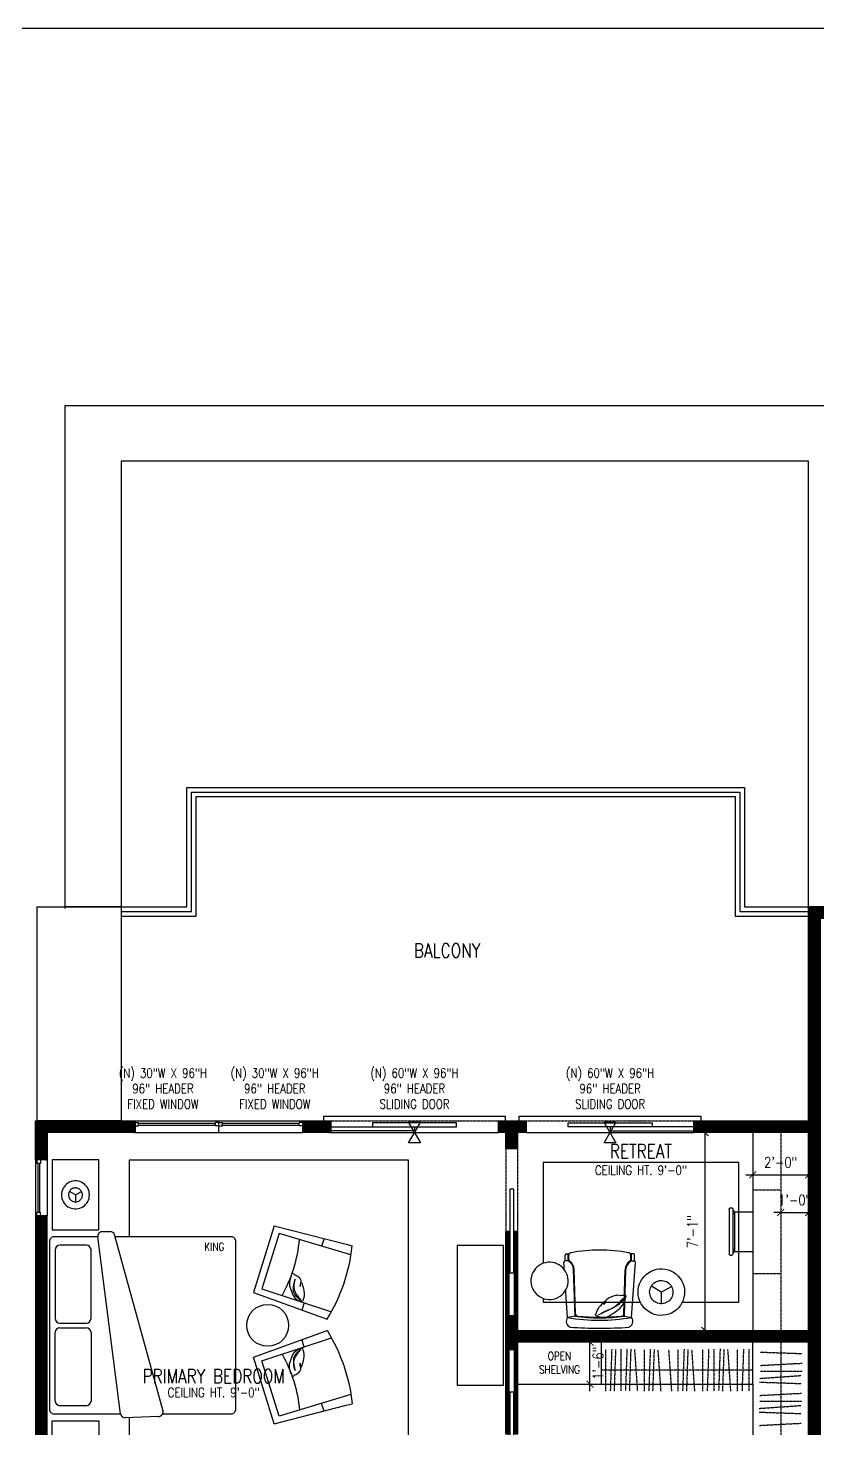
# Model space of a CAD drawing. Header units: inches. Extents: x -1 to 4116, y -71 to 1384.
# Drawn here: x 2742 to 3082, y 782 to 1384 of the extents above; entities that cross this region are included whole.
import ezdxf
from ezdxf.enums import TextEntityAlignment as Align

# ---------------------------------------------------------------- set-up
doc = ezdxf.new("R2010")
doc.units = ezdxf.units.IN
doc.header["$MEASUREMENT"] = 0
doc.linetypes.add('HIDDEN2', pattern=[0.1875, 0.125, -0.0625])
doc.layers.get('DEFPOINTS').update_dxf_attribs({"color": 92, "lineweight": 15})
for name, color, linetype in [('A-ANNO', 3, 'Continuous'), ('A-ANNO - NEW', 3, 'Continuous'), ('A-ANNO-CLNG-HT-NEW', 2, 'Continuous'), ('A-ANNO-ROOMTAG-NEW', 2, 'Continuous'), ('A-CASE-BLW', 1, 'HIDDEN2'), ('A-CASE-NEW', 2, 'Continuous'), ('A-CASE-OVER', 1, 'HIDDEN2'), ('A-CLNG-HEAD', 1, 'HIDDEN2'), ('A-DIM-CONS', 2, 'Continuous'), ('A-DOOR-NEW', 2, 'Continuous'), ('A-FLOR-HRAL', 3, 'Continuous'), ('A-FLOR-SILL', 8, 'Continuous'), ('A-FURN', 8, 'Continuous'), ('A-GLAZ', 1, 'Continuous'), ('A-WALL-HTCH-F', 252, 'Continuous'), ('A-WALL-NEW', 4, 'Continuous')]:
    doc.layers.add(name, color=color, linetype=linetype)
doc.layers.add('A-FLOR-LEVL', color=2, linetype='Continuous', plot=False)
doc.styles.add('ccTXT', font='ROMANS.shx', dxfattribs={"width": 0.8})
doc.dimstyles.new('DIM48$0', dxfattribs={"dimscale": 48, "dimtxt": 0.09375, "dimasz": 0.0625, "dimexe": 0.0625, "dimexo": 0.0625, "dimgap": 0.0625, "dimtad": 0, "dimdec": 8, "dimrnd": 0.125, "dimzin": 3, "dimdsep": 46, "dimlunit": 4, "dimtxsty": 'ccTXT', "dimblk": 'ARCHTICK', "dimblk1": 'ARCHTICK', "dimblk2": 'ARCHTICK', "dimsah": 1, "dimcen": 0.09375, "dimdle": 0.0625, "dimclrd": 2, "dimclre": 1, "dimclrt": 256, "dimadec": 0, "dimazin": 0, "dimtfac": 0.6, "dimtdec": 4, "dimtix": 1, "dimtmove": 2, "dimatfit": 3, "dimldrblk": 'ARCHTICK', "dimfxl": 1, "dimtvp": 1, "dimfrac": 2, "dimtolj": 1, "dimtzin": 0, "dimarcsym": 0})

# ---------------------------------------------------------------- blocks, each defined once
blk = doc.blocks.new('*U35')
at = {"linetype": 'ByBlock'}
blk.add_lwpolyline([(0, 0), (-36, 0), (-36, -1.75), (0, -1.75)], close=True, dxfattribs=at)
blk = doc.blocks.new('*U420')
for p, q in [((0, 5), (36, 5)), ((0, 5), (36, 5)), ((0, 2.875), (0, 4.375)), ((0, 4.375), (1.5, 4.375)), ((0, 2.875), (1.5, 2.875)), ((1.5, 2.875), (1.5, 4.375)), ((1.5, 4), (34.5, 4)), ((1.5, 3.25), (34.5, 3.25)), ((34.5, 2.875), (34.5, 4.375)), ((36, 4.375), (34.5, 4.375)), ((36, 2.875), (34.5, 2.875)), ((36, 2.875), (36, 4.375))]:
    blk.add_line(p, q)
at = {"flags": 128}
for points in [[(0, 0), (0, 5), (0, 5), (0, 5)], [(36, 0), (36, 5), (36, 5), (36, 5)]]:
    blk.add_lwpolyline(points, dxfattribs=at)
at = {"layer": 'A-FLOR-SILL'}
blk.add_line((0, 0), (36, 0), dxfattribs=at)
at = {"layer": 'A-GLAZ', "color": 8}
blk.add_line((0, 0), (36, 0), dxfattribs=at)
blk = doc.blocks.new('*U421')
for p, q in [((0, 5), (24, 5)), ((0, 5), (24, 5)), ((0, 2.875), (0, 4.375)), ((0, 4.375), (1.5, 4.375)), ((0, 2.875), (1.5, 2.875)), ((1.5, 2.875), (1.5, 4.375)), ((1.5, 4), (22.5, 4)), ((1.5, 3.25), (22.5, 3.25)), ((22.5, 2.875), (22.5, 4.375)), ((24, 4.375), (22.5, 4.375)), ((24, 2.875), (22.5, 2.875)), ((24, 2.875), (24, 4.375))]:
    blk.add_line(p, q)
at = {"flags": 128}
for points in [[(0, 0), (0, 5), (0, 5), (0, 5)], [(24, 0), (24, 5), (24, 5), (24, 5)]]:
    blk.add_lwpolyline(points, dxfattribs=at)
at = {"layer": 'A-FLOR-SILL'}
blk.add_line((0, 0), (24, 0), dxfattribs=at)
at = {"layer": 'A-GLAZ', "color": 8}
blk.add_line((0, 0), (24, 0), dxfattribs=at)
blk = doc.blocks.new('*U141')
at = {"color": 0, "linetype": 'ByBlock'}
for p, q in [((-10.16, 19.49), (-10.16, 18.83)), ((-9.66, 19.99), (9.66, 19.99)), ((-9.66, 18.33), (9.66, 18.33)), ((-8.5, 17.5), (-9.33, 18.33)), ((-7.33, 17.5), (-8.16, 18.33)), ((7.33, 17.5), (8.16, 18.33)), ((8.5, 17.5), (9.33, 18.33)), ((10.16, 19.49), (10.16, 18.83)), ((8.5, 17.5), (-8.5, 17.5)), ((-8.5, 17.5), (-8.5, 2.16)), ((8.5, 17.5), (8.5, 2.16)), ((6.84, 0.5), (-6.84, 0.5))]:
    blk.add_line(p, q, dxfattribs=at)
for centre, radius, start, end in [((-9.66, 19.49), 0.5, 90, 180), ((-9.66, 18.83), 0.5, 180, 270), ((9.66, 19.49), 0.5, 0, 90), ((9.66, 18.83), 0.5, 270, 0), ((-6.84, 2.16), 1.66, 180, 270), ((6.84, 2.16), 1.66, 270, 0)]:
    blk.add_arc(centre, radius, start, end, dxfattribs=at)
blk = doc.blocks.new('*U131')
for p, q in [((-34.49, -15.85), (-34.49, -4.49)), ((-32.49, -2.49), (-3.02, -2.49)), ((-1.02, -4.49), (-1.02, -15.85)), ((0.95, -4.49), (0.95, -15.85)), ((32.42, -2.49), (2.95, -2.49)), ((34.42, -15.85), (34.42, -4.49)), ((-3.02, -17.85), (-32.49, -17.85)), ((2.95, -17.85), (32.42, -17.85)), ((-38, -30.52), (38, -20.77)), ((40.26, -22.75), (40.26, -26.06)), ((38.77, -27.99), (-36.64, -48.72)), ((-39.16, -46.87), (-39.74, -32.58))]:
    blk.add_line(p, q)
for points in [[(38, -20.77), (38, -2, 0.414214), (36, 0), (-36, 0, 0.414214), (-38, -2), (-38, -30.52)], [(-38, -48.61), (-38, -78, 0.414214), (-36, -80), (36, -80, 0.414214), (38, -78), (38, -28.2)]]:
    blk.add_lwpolyline(points, format="xyb")
for centre, start, end in [((-32.49, -4.49), 90, 180), ((-3.02, -4.49), 0, 90), ((2.95, -4.49), 90, 180), ((32.42, -4.49), 0, 90), ((-32.49, -15.85), 180, 270), ((-3.02, -15.85), 270, 0), ((2.95, -15.85), 180, 270), ((32.42, -15.85), 270, 0), ((38.26, -22.75), 0, 97.36625), ((38.26, -26.06), 285, 0), ((-37.74, -32.5), 97.36625, 182.33524), ((-37.16, -46.79), 182.33524, 285)]:
    blk.add_arc(centre, 2, start, end)
blk = doc.blocks.new('*U138')
blk.add_wipeout([(6, 0), (5.95, 0.75), (5.81, 1.49), (5.58, 2.21), (5.26, 2.89), (4.85, 3.53), (4.37, 4.11), (3.82, 4.62), (3.21, 5.07), (2.55, 5.43), (1.85, 5.71), (1.12, 5.89), (0.38, 5.99), (-0.38, 5.99), (-1.12, 5.89), (-1.85, 5.71), (-2.55, 5.43), (-3.21, 5.07), (-3.82, 4.62), (-4.37, 4.11), (-4.85, 3.53), (-5.26, 2.89), (-5.58, 2.21), (-5.81, 1.49), (-5.95, 0.75), (-6, 0), (-5.95, -0.75), (-5.81, -1.49), (-5.58, -2.21), (-5.26, -2.89), (-4.85, -3.53), (-4.37, -4.11), (-3.82, -4.62), (-3.21, -5.07), (-2.55, -5.43), (-1.85, -5.71), (-1.12, -5.89), (-0.38, -5.99), (0.38, -5.99), (1.12, -5.89), (1.85, -5.71), (2.55, -5.43), (3.21, -5.07), (3.82, -4.62), (4.37, -4.11), (4.85, -3.53), (5.26, -2.89), (5.58, -2.21), (5.81, -1.49), (5.95, -0.75)])
at = {"color": 0}
for q in [(-2.6, 1.5), (2.6, 1.5), (0, -3)]:
    blk.add_line((0, 0), q, dxfattribs=at)
for points in [[(6, 0), (5.95, 0.75), (5.81, 1.49), (5.58, 2.21), (5.26, 2.89), (4.85, 3.53), (4.37, 4.11), (3.82, 4.62), (3.21, 5.07), (2.55, 5.43), (1.85, 5.71), (1.12, 5.89), (0.38, 5.99), (-0.38, 5.99), (-1.12, 5.89), (-1.85, 5.71), (-2.55, 5.43), (-3.21, 5.07), (-3.82, 4.62), (-4.37, 4.11), (-4.85, 3.53), (-5.26, 2.89), (-5.58, 2.21), (-5.81, 1.49), (-5.95, 0.75), (-6, 0), (-5.95, -0.75), (-5.81, -1.49), (-5.58, -2.21), (-5.26, -2.89), (-4.85, -3.53), (-4.37, -4.11), (-3.82, -4.62), (-3.21, -5.07), (-2.55, -5.43), (-1.85, -5.71), (-1.12, -5.89), (-0.38, -5.99), (0.38, -5.99), (1.12, -5.89), (1.85, -5.71), (2.55, -5.43), (3.21, -5.07), (3.82, -4.62), (4.37, -4.11), (4.85, -3.53), (5.26, -2.89), (5.58, -2.21), (5.81, -1.49), (5.95, -0.75)], [(2.6, 1.5), (2.39, 1.81), (2.14, 2.1), (1.86, 2.35), (1.55, 2.57), (1.22, 2.74), (0.87, 2.87), (0.5, 2.96), (0.13, 3), (-0.25, 2.99), (-0.62, 2.93), (-0.99, 2.83), (-1.33, 2.69), (-1.66, 2.5), (-1.96, 2.27), (-2.23, 2.01), (-2.46, 1.71), (-2.66, 1.39), (-2.81, 1.05), (-2.92, 0.69), (-2.98, 0.31), (-3, -0.06), (-2.97, -0.44), (-2.89, -0.81), (-2.77, -1.16), (-2.6, -1.5), (-2.39, -1.81), (-2.14, -2.1), (-1.86, -2.35), (-1.55, -2.57), (-1.22, -2.74), (-0.87, -2.87), (-0.5, -2.96), (-0.13, -3), (0.25, -2.99), (0.62, -2.93), (0.99, -2.83), (1.33, -2.69), (1.66, -2.5), (1.96, -2.27), (2.23, -2.01), (2.46, -1.71), (2.66, -1.39), (2.81, -1.05), (2.92, -0.69), (2.98, -0.31), (3, 0.06), (2.97, 0.44), (2.89, 0.81), (2.77, 1.16)]]:
    blk.add_lwpolyline(points, close=True)
blk = doc.blocks.new('Chair-Side-Wing modern')
at = {"color": 0, "linetype": 'ByBlock'}
for p, q in [((-15, 0.01), (-16.65, -33.63)), ((15, -0.01), (-15, 0.01)), ((-12.49, -2.99), (-12.98, -34.48)), ((12.49, -3.04), (-12.49, -3.03)), ((12.76, -35.28), (12.49, -3.01)), ((15, -0.01), (16.51, -31.91)), ((-12.79, -22.11), (-16.09, -22.11)), ((16.05, -22.13), (12.65, -22.13)), ((16.51, -31.91), (16.64, -34.63))]:
    blk.add_line(p, q, dxfattribs=at)
for centre, radius, start, end in [((0.08, 47.68), 61.18, 258.01332, 281.81517), ((2.19, 38.96), 74.99, 255.44408, 281.10683)]:
    blk.add_arc(centre, radius, start, end, dxfattribs=at)
for points in [[(-3.29, -13.35), (-3.9, -13.33), (-6.98, -13.69), (-9.69, -15.5), (-12.43, -18.83), (-12.67, -20.6), (-11.96, -19.59), (-7.83, -15.79), (-4.31, -15.4), (-6.58, -15.65), (-10.02, -17.53), (-11.08, -18.91), (-12.24, -20.49)], [(-2.49, -13.35), (-2.08, -13.62), (-2.27, -14.26), (-2.74, -16.19), (-4.54, -18.12), (-5.76, -18.15), (-6.6, -18.39), (-4.9, -18.34), (-5.4, -18.92), (-7.11, -20.09), (-10.73, -21.37), (-11.55, -21.33), (-12.44, -21.27), (-12.39, -20.61)]]:
    blk.add_spline(points, degree=3, dxfattribs=at)
blk = doc.blocks.new('*U451')
blk.add_lwpolyline([(-42, -30), (42, -30), (42, 30), (-42, 30)], close=True)
blk = doc.blocks.new('*U449')
at = {"color": 0, "linetype": 'ByBlock'}
for points in [[(5.3, 4.46), (3.26, 4.87), (-0.19, 3.61), (-3.83, 0.95), (-6.08, -2.43), (-6.45, -4.52), (-5.56, -3.36), (-0.45, 0.96), (5.09, 3.58), (2.79, 2.34), (-2.79, -0.67), (-3.78, -1.68), (-5.21, -3.25)], [(5.3, 4.46), (6.63, 3.52), (6.35, 3.11), (5.73, 1.6), (2.5, -1.9), (2.8, -1.43), (3.09, -0.86), (2.27, -1.62), (2.2, -2.11), (-1.21, -4.46), (-3.01, -4.82), (-4.3, -4.66), (-5.38, -4.71), (-6.12, -4.54)]]:
    blk.add_spline(points, degree=3, dxfattribs=at)
blk = doc.blocks.new('Chair-Side-Style2')
at = {"color": 0, "linetype": 'ByBlock'}
for p, q in [((-13.76, -4.64), (-15.39, -28.39)), ((-10.65, -5.12), (-13.76, -4.64)), ((-10.65, -5.12), (-11.28, -25.18)), ((10.51, -5.13), (13.76, -4.66)), ((10.51, -5.13), (11.13, -25.19)), ((13.76, -4.66), (15.36, -28.41)), ((-10.44, -6.19), (-11.03, -25.18)), ((10.31, -6.2), (10.88, -25.19)), ((-14.98, -28.91), (-14.98, -31.44)), ((-13.67, -28.9), (-14.88, -28.91)), ((-13.67, -28.9), (-13.67, -31.94)), ((-13.42, -29.6), (-13.42, -31.44)), ((13.26, -29.61), (13.26, -31.45)), ((13.51, -28.91), (13.51, -31.95)), ((13.52, -28.91), (14.73, -28.92)), ((14.83, -28.93), (14.82, -31.45)), ((-14.48, -31.94), (-13.29, -31.94)), ((14.32, -31.95), (13.13, -31.95))]:
    blk.add_line(p, q, dxfattribs=at)
for centre, radius, start, end in [((-0.09, -176.86), 176.86, 85.89939, 94.04502), ((-11.54, -3), 2.76, 111.69157, 216.458), ((0.1, -83.62), 80.18, 80.16997, 99.95382), ((-0.11, -89.6), 85.13, 82.8327, 97.11171), ((-9.44, -6.22), 1, 89.97221, 178.1823), ((-0.11, -95.87), 91.13, 84.06734, 95.87707), ((9.31, -6.23), 1, 1.76212, 89.97221), ((11.54, -3.01), 2.76, 323.48641, 68.25284), ((-14.89, -28.41), 0.5, 178.1823, 270.50761), ((-15.67, -24.99), 4.39, 297.11664, 357.53864), ((-12.42, -29.6), 1, 125.18932, 179.97221), ((-15.67, -24.99), 4.64, 305.18932, 357.53864), ((15.52, -25), 4.64, 182.40577, 234.75509), ((15.52, -25), 4.39, 182.40577, 242.82777), ((12.26, -29.61), 1, 359.97221, 54.75509), ((14.65, -28.22), 0.703, 276.32678, 2.03273), ((-14.48, -31.44), 0.5, 179.97221, 269.97221), ((-12.42, -31.44), 1, 179.97221, 269.97221), ((-0.05, 34.2), 67.78, 259.47952, 280.46489), ((12.26, -31.45), 1, 269.97221, 359.97221), ((14.32, -31.45), 0.5, 269.97221, 359.97221)]:
    blk.add_arc(centre, radius, start, end, dxfattribs=at)
blk.add_blockref('*U449', (-4.84, -9.47))
blk = doc.blocks.new('*U150')
blk.add_wipeout([(8, 0), (7.94, 1), (7.75, 1.99), (7.44, 2.94), (7.01, 3.85), (6.47, 4.7), (5.83, 5.48), (5.1, 6.16), (4.29, 6.75), (3.41, 7.24), (2.47, 7.61), (1.5, 7.86), (0.5, 7.98), (-0.5, 7.98), (-1.5, 7.86), (-2.47, 7.61), (-3.41, 7.24), (-4.29, 6.75), (-5.1, 6.16), (-5.83, 5.48), (-6.47, 4.7), (-7.01, 3.85), (-7.44, 2.94), (-7.75, 1.99), (-7.94, 1), (-8, 0), (-7.94, -1), (-7.75, -1.99), (-7.44, -2.94), (-7.01, -3.85), (-6.47, -4.7), (-5.83, -5.48), (-5.1, -6.16), (-4.29, -6.75), (-3.41, -7.24), (-2.47, -7.61), (-1.5, -7.86), (-0.5, -7.98), (0.5, -7.98), (1.5, -7.86), (2.47, -7.61), (3.41, -7.24), (4.29, -6.75), (5.1, -6.16), (5.83, -5.48), (6.47, -4.7), (7.01, -3.85), (7.44, -2.94), (7.75, -1.99), (7.94, -1)])
blk.add_lwpolyline([(8, 0), (7.94, 1), (7.75, 1.99), (7.44, 2.94), (7.01, 3.85), (6.47, 4.7), (5.83, 5.48), (5.1, 6.16), (4.29, 6.75), (3.41, 7.24), (2.47, 7.61), (1.5, 7.86), (0.5, 7.98), (-0.5, 7.98), (-1.5, 7.86), (-2.47, 7.61), (-3.41, 7.24), (-4.29, 6.75), (-5.1, 6.16), (-5.83, 5.48), (-6.47, 4.7), (-7.01, 3.85), (-7.44, 2.94), (-7.75, 1.99), (-7.94, 1), (-8, 0), (-7.94, -1), (-7.75, -1.99), (-7.44, -2.94), (-7.01, -3.85), (-6.47, -4.7), (-5.83, -5.48), (-5.1, -6.16), (-4.29, -6.75), (-3.41, -7.24), (-2.47, -7.61), (-1.5, -7.86), (-0.5, -7.98), (0.5, -7.98), (1.5, -7.86), (2.47, -7.61), (3.41, -7.24), (4.29, -6.75), (5.1, -6.16), (5.83, -5.48), (6.47, -4.7), (7.01, -3.85), (7.44, -2.94), (7.75, -1.99), (7.94, -1)], close=True)
blk = doc.blocks.new('*U139')
blk.add_wipeout([(10, 0), (9.92, 1.25), (9.69, 2.49), (9.3, 3.68), (8.76, 4.82), (8.09, 5.88), (7.29, 6.85), (6.37, 7.71), (5.36, 8.44), (4.26, 9.05), (3.09, 9.51), (1.87, 9.82), (0.63, 9.98), (-0.63, 9.98), (-1.87, 9.82), (-3.09, 9.51), (-4.26, 9.05), (-5.36, 8.44), (-6.37, 7.71), (-7.29, 6.85), (-8.09, 5.88), (-8.76, 4.82), (-9.3, 3.68), (-9.69, 2.49), (-9.92, 1.25), (-10, 0), (-9.92, -1.25), (-9.69, -2.49), (-9.3, -3.68), (-8.76, -4.82), (-8.09, -5.88), (-7.29, -6.85), (-6.37, -7.71), (-5.36, -8.44), (-4.26, -9.05), (-3.09, -9.51), (-1.87, -9.82), (-0.63, -9.98), (0.63, -9.98), (1.87, -9.82), (3.09, -9.51), (4.26, -9.05), (5.36, -8.44), (6.37, -7.71), (7.29, -6.85), (8.09, -5.88), (8.76, -4.82), (9.3, -3.68), (9.69, -2.49), (9.92, -1.25)])
at = {"color": 0}
for q in [(-4.33, 2.5), (4.33, 2.5), (0, -5)]:
    blk.add_line((0, 0), q, dxfattribs=at)
for points in [[(10, 0), (9.92, 1.25), (9.69, 2.49), (9.3, 3.68), (8.76, 4.82), (8.09, 5.88), (7.29, 6.85), (6.37, 7.71), (5.36, 8.44), (4.26, 9.05), (3.09, 9.51), (1.87, 9.82), (0.63, 9.98), (-0.63, 9.98), (-1.87, 9.82), (-3.09, 9.51), (-4.26, 9.05), (-5.36, 8.44), (-6.37, 7.71), (-7.29, 6.85), (-8.09, 5.88), (-8.76, 4.82), (-9.3, 3.68), (-9.69, 2.49), (-9.92, 1.25), (-10, 0), (-9.92, -1.25), (-9.69, -2.49), (-9.3, -3.68), (-8.76, -4.82), (-8.09, -5.88), (-7.29, -6.85), (-6.37, -7.71), (-5.36, -8.44), (-4.26, -9.05), (-3.09, -9.51), (-1.87, -9.82), (-0.63, -9.98), (0.63, -9.98), (1.87, -9.82), (3.09, -9.51), (4.26, -9.05), (5.36, -8.44), (6.37, -7.71), (7.29, -6.85), (8.09, -5.88), (8.76, -4.82), (9.3, -3.68), (9.69, -2.49), (9.92, -1.25)], [(4.33, 2.5), (3.98, 3.02), (3.57, 3.5), (3.11, 3.92), (2.59, 4.28), (2.03, 4.57), (1.45, 4.79), (0.83, 4.93), (0.21, 5), (-0.42, 4.98), (-1.04, 4.89), (-1.64, 4.72), (-2.22, 4.48), (-2.77, 4.16), (-3.27, 3.78), (-3.72, 3.35), (-4.11, 2.85), (-4.43, 2.32), (-4.69, 1.74), (-4.87, 1.14), (-4.97, 0.52), (-5, -0.1), (-4.95, -0.73), (-4.82, -1.34), (-4.61, -1.94), (-4.33, -2.5), (-3.98, -3.02), (-3.57, -3.5), (-3.11, -3.92), (-2.59, -4.28), (-2.03, -4.57), (-1.45, -4.79), (-0.83, -4.93), (-0.21, -5), (0.42, -4.98), (1.04, -4.89), (1.64, -4.72), (2.22, -4.48), (2.77, -4.16), (3.27, -3.78), (3.72, -3.35), (4.11, -2.85), (4.43, -2.32), (4.69, -1.74), (4.87, -1.14), (4.97, -0.52), (5, 0.1), (4.95, 0.73), (4.82, 1.34), (4.61, 1.94)]]:
    blk.add_lwpolyline(points, close=True)
blk = doc.blocks.new('_ArchTick')
at = {"color": 0, "linetype": 'ByBlock', "const_width": 0.15}
blk.add_lwpolyline([(-0.5, -0.5), (0.5, 0.5)], dxfattribs=at)
blk = doc.blocks.new('*D461')
at = {"layer": 'A-DIM-CONS', "color": 2, "lineweight": -2, "transparency": 16777216}
blk.add_line((3050.66, 891.51), (3080.66, 891.51), dxfattribs=at)
at = {"layer": 'DEFPOINTS', "color": 0, "transparency": 16777216}
for p in [(3053.66, 891.51), (3077.66, 891.51), (3077.66, 891.51)]:
    blk.add_point(p, dxfattribs=at)
at = {"layer": 'A-DIM-CONS', "color": 2, "lineweight": -2, "transparency": 16777216, "xscale": 3, "yscale": 3, "zscale": 3, "rotation": 180}
blk.add_blockref('_ArchTick', (3053.66, 891.51), dxfattribs=at)
at = {"layer": 'A-DIM-CONS', "color": 2, "lineweight": -2, "transparency": 16777216, "xscale": 3, "yscale": 3, "zscale": 3}
blk.add_blockref('_ArchTick', (3077.66, 891.51), dxfattribs=at)
at = {"layer": 'A-DIM-CONS', "transparency": 16777216, "insert": (3065.66, 896.87), "char_height": 4.5, "attachment_point": 5, "style": 'ccTXT'}
blk.add_mtext('\\A1;2\'-0"', dxfattribs=at)
blk = doc.blocks.new('*D462')
at = {"layer": 'A-DIM-CONS', "color": 2, "lineweight": -2, "transparency": 16777216}
for p, q in [((3065.66, 875.35), (3062.66, 875.35)), ((3065.66, 875.35), (3077.66, 875.35)), ((3077.66, 875.35), (3080.66, 875.35))]:
    blk.add_line(p, q, dxfattribs=at)
at = {"layer": 'DEFPOINTS', "color": 0, "transparency": 16777216}
for p in [(3065.66, 875.35), (3077.66, 875.35), (3077.66, 875.35)]:
    blk.add_point(p, dxfattribs=at)
at = {"layer": 'A-DIM-CONS', "color": 2, "lineweight": -2, "transparency": 16777216, "xscale": 3, "yscale": 3, "zscale": 3}
blk.add_blockref('_ArchTick', (3065.66, 875.35), dxfattribs=at)
at = {"layer": 'A-DIM-CONS', "color": 2, "lineweight": -2, "transparency": 16777216, "xscale": 3, "yscale": 3, "zscale": 3, "rotation": 180}
blk.add_blockref('_ArchTick', (3077.66, 875.35), dxfattribs=at)
at = {"layer": 'A-DIM-CONS', "transparency": 16777216, "insert": (3071.66, 880.71), "char_height": 4.5, "attachment_point": 5, "style": 'ccTXT'}
blk.add_mtext('\\A1;1\'-0"', dxfattribs=at)
blk = doc.blocks.new('*D463')
at = {"layer": 'A-DIM-CONS', "color": 2, "lineweight": -2, "transparency": 16777216}
blk.add_line((3033.11, 912.62), (3033.11, 821.62), dxfattribs=at)
at = {"layer": 'DEFPOINTS', "color": 0, "transparency": 16777216}
for p in [(3033.11, 909.62), (3033.11, 824.62), (3033.11, 824.62)]:
    blk.add_point(p, dxfattribs=at)
at = {"layer": 'A-DIM-CONS', "color": 2, "lineweight": -2, "transparency": 16777216, "xscale": 3, "yscale": 3, "zscale": 3}
for p, rotation in [((3033.11, 909.62), 90), ((3033.11, 824.62), 270)]:
    blk.add_blockref('_ArchTick', p, dxfattribs=dict(at, rotation=rotation))
at = {"layer": 'A-DIM-CONS', "transparency": 16777216, "insert": (3027.75, 867.12), "char_height": 4.5, "attachment_point": 5, "rotation": 90, "style": 'ccTXT'}
blk.add_mtext('\\A1;7\'-1"', dxfattribs=at)
blk = doc.blocks.new('*U447')
at = {"linetype": 'ByBlock'}
blk.add_lwpolyline([(0, 0), (36, 0), (36, 1.75), (0, 1.75)], close=True, dxfattribs=at)
blk = doc.blocks.new('*D466')
at = {"layer": 'A-DIM-CONS', "color": 2, "lineweight": -2, "transparency": 16777216}
blk.add_line((2983.75, 798.62), (2983.75, 822.62), dxfattribs=at)
at = {"layer": 'DEFPOINTS', "color": 0, "transparency": 16777216}
for p in [(2983.75, 819.62), (2983.75, 819.62), (2983.75, 801.62)]:
    blk.add_point(p, dxfattribs=at)
at = {"layer": 'A-DIM-CONS', "color": 2, "lineweight": -2, "transparency": 16777216, "xscale": 3, "yscale": 3, "zscale": 3}
for p, rotation in [((2983.75, 819.62), 90), ((2983.75, 801.62), 270)]:
    blk.add_blockref('_ArchTick', p, dxfattribs=dict(at, rotation=rotation))
at = {"layer": 'A-DIM-CONS', "transparency": 16777216, "insert": (2987.22, 810.62), "char_height": 4.5, "attachment_point": 5, "rotation": 90, "style": 'ccTXT'}
blk.add_mtext('\\A1;1\'-6"', dxfattribs=at)
blk = doc.blocks.new('*U493')
at = {"layer": 'A-FLOR-SILL'}
blk.add_line((-36, 0), (36, 0), dxfattribs=at)
blk.add_lwpolyline([(-2.51, 4.32), (2.51, -4.32), (-2.51, -4.32), (2.51, 4.32)], close=True, dxfattribs=at)

msp = doc.modelspace()

# ---------------------------------------------------------------- hatches: boundary and pattern name
at = {"layer": 'A-WALL-HTCH-F'}
h = msp.add_hatch(dxfattribs=at)
h.set_pattern_fill('ANSI31', color=256)
h.set_pattern_definition([(45, (0.0164, 0.01056), (-0.0883883476, 0.0883883476), [])])
h.paths.add_polyline_path([(3353.15798868, 315.11544828), (3332.85798868, 315.11544828), (3332.15798868, 315.11544828), (3332.15798868, 419.11544828), (3361.2557944, 419.11544828), (3361.25628446, 424.11544826), (3322.15847874, 424.11864163), (3322.15798868, 419.11544828), (3327.15798868, 419.11544828), (3327.15798868, 315.11544828), (3257.15798868, 315.11544828), (3257.15798868, 398.61544828), (3275.15798868, 398.61544828), (3275.15798868, 419.11544828), (3292.15798868, 419.11544828), (3292.15798868, 424.12109193), (3275.15798868, 424.12248043), (3275.15798868, 429.11544828), (3270.17624421, 429.11544828), (3270.14717782, 403.62288793), (3256.15798868, 403.61544828), (3247.15798868, 403.61544828), (3247.15798868, 398.61544828), (3252.15798868, 398.61544828), (3252.15798868, 310.11544828), (3252.15798868, 277.36544828), (3257.15798868, 277.36544828), (3257.15798868, 310.11544828), (3398.15798868, 310.11544828), (3398.15798868, 315.11544828), (3377.15798868, 315.11544828), (3377.15804794, 311.11544828), (3353.15804794, 311.11544828)])
h.paths.add_polyline_path([(3082.65798868, 398.61544828), (3120.40798868, 398.61544828), (3120.40798868, 403.61544828), (3082.65798868, 403.61544828)], flags=17)
h.paths.add_polyline_path([(3082.65798868, 476.36544828), (3077.65798868, 476.36544828), (3077.65798868, 428.36544828), (3082.65798868, 428.36544828)])
h.paths.add_polyline_path([(3158.65798868, 463.11544828), (3187.65798868, 463.11544828), (3187.65798868, 454.86544828), (3182.65798868, 454.86544828), (3182.65798868, 458.11544828), (3158.65798868, 458.11544828), (3158.65798868, 403.61544828), (3182.65798868, 403.61544828), (3182.65798868, 406.86544828), (3187.65798868, 406.86544828), (3187.65798868, 403.61544828), (3215.15798868, 403.61544828), (3215.15798868, 398.61544828), (3150.40798868, 398.61544828), (3150.40798868, 403.61544828), (3153.65798868, 403.61544828), (3153.65798868, 500.11544828), (3082.65798868, 500.11544828), (3082.65798868, 505.11544828), (3158.65798868, 505.11544828)])
h.paths.add_polyline_path([(3366.90798868, 239.11544828), (3350.65798868, 239.11544828), (3350.65798868, 244.11544828), (3366.90798868, 244.11544828)])
h.paths.add_polyline_path([(3185.90798868, 239.11544828), (3173.90798868, 239.11544828), (3173.90798868, 244.11544828), (3185.90798868, 244.11544828)])
h.paths.add_polyline_path([(3125.90798868, 239.11544828), (3113.90798868, 239.11544828), (3113.90798868, 244.11544828), (3125.90798868, 244.11544828)])
h.paths.add_polyline_path([(3108.65798868, 239.11544828), (3108.65798868, 215.11544828), (3077.65798868, 215.11544828), (3077.65798868, 239.11544828), (3081.90798868, 239.11544828), (3081.90798868, 219.36544828), (3104.40798868, 219.36544828), (3104.40798868, 239.11544828)])
h.paths.add_polyline_path([(3222.15798868, 239.11544828), (3222.15798868, 215.11544828), (3191.15798868, 215.11544828), (3191.15798868, 239.11544828), (3195.40798868, 239.11544828), (3195.40798868, 219.36544828), (3217.90798868, 219.36544828), (3217.90798868, 239.11544828)])
h.paths.add_polyline_path([(3398.15798868, 425.86544828), (3403.15798868, 425.86544828), (3403.15798868, 473.36544828), (3398.15798868, 473.36544828)])
h.paths.add_polyline_path([(3398.15798868, 587.36544828), (3270.15798868, 587.36544828), (3270.15798868, 625.36544828), (3275.15798868, 625.36544828), (3275.15798868, 592.36544828), (3398.15798868, 592.36544828)])
h.paths.add_polyline_path([(3354.90798868, 707.86544828), (3318.90798868, 707.86544828), (3318.90798868, 702.86544828), (3354.90798868, 702.86544828)])
h.paths.add_polyline_path([(3398.15798868, 419.11544828), (3393.15798868, 419.11544828), (3393.15798868, 424.11544828), (3398.15798868, 424.11544828)], flags=17)
h.paths.add_polyline_path([(3398.15798868, 707.86544828), (3403.15798868, 707.86544828), (3403.15798868, 734.36544828), (3398.15798868, 734.36544828)])
h.paths.add_polyline_path([(3398.15798868, 782.36544828), (3403.15798868, 782.36544828), (3403.15798868, 926.36544828), (3398.15798868, 926.36544828)])
h.paths.add_polyline_path([(3403.15798868, 974.36544828), (3403.15798868, 1006.61544828), (3360.40798868, 1006.61544828), (3360.40798868, 1001.61544828), (3398.15798868, 1001.61544828), (3398.15798868, 974.36544828)])
h.paths.add_polyline_path([(3288.40798868, 1006.61544828), (3312.40798868, 1006.61544828), (3312.40798868, 1001.61544828), (3288.40798868, 1001.61544828)])
h.paths.add_polyline_path([(3168.40798868, 1006.61544828), (3192.40798868, 1006.61544828), (3192.40798868, 1001.61544828), (3168.40798868, 1001.61544828)])
h.paths.add_polyline_path([(3120.40798868, 1006.61544828), (3120.40798868, 1001.61544828), (3082.65798868, 1001.61544828), (3082.65798868, 706.36544828), (3077.65798868, 706.36544828), (3077.65798868, 819.61544828), (2952.65798868, 819.61544828), (2952.65798868, 780.11544828), (2951.40798868, 780.11544828), (2951.40798868, 816.36544828), (2948.90798868, 816.36544828), (2948.90798868, 780.11544828), (2947.65798868, 780.11544828), (2947.65798868, 867.36544828), (2948.90798868, 867.36544828), (2948.90798868, 831.11544828), (2951.40798868, 831.11544828), (2951.40798868, 867.36544828), (2952.65798868, 867.36544828), (2952.65798868, 824.61544828), (3077.65798868, 824.61544828), (3077.65798868, 909.61544828), (3028.40798868, 909.61544828), (3028.40798868, 914.61544828), (3077.65798868, 914.61544828), (3077.65798868, 1006.61544828)])
h.paths.add_polyline_path([(3077.65798868, 677.61544828), (2941.40798868, 677.61544828), (2941.40798868, 682.61544828), (2947.65798868, 682.61544828), (2947.65798868, 744.11544828), (2952.65798868, 744.11544828), (2952.65798868, 682.61544828), (3077.65798868, 682.61544828)])
h.paths.add_polyline_path([(3048.40798868, 350.11544828), (3077.65798868, 350.11544828), (3077.65798868, 345.11544828), (3048.40798868, 345.11544828)])
h.paths.add_polyline_path([(2922.40798868, 326.11544828), (2922.40798868, 321.11544828), (2947.15798868, 321.11544828), (2947.15798868, 345.11544828), (2976.40798868, 345.11544828), (2976.40798868, 350.11544828), (2947.15798868, 350.11544828), (2947.15798868, 550.11544828), (2938.90798868, 550.11544828), (2938.90798868, 545.11544828), (2942.15798868, 545.11544828), (2942.15798868, 326.11544828)])
h.paths.add_polyline_path([(2750.65798868, 614.36533057), (2750.65798868, 577.61544828), (2753.65798868, 577.61544828), (2753.65798868, 572.61544828), (2750.65798868, 572.61544828), (2750.65798868, 560.36544828), (2745.65798868, 560.36544828), (2745.65798868, 614.36533057)])
h.paths.add_polyline_path([(2745.65798868, 662.36533057), (2745.65798868, 709.61544828), (2750.65798868, 709.61544828), (2750.65798868, 704.11544828), (2792.90798868, 704.11544828), (2792.90798868, 699.11544828), (2750.65798868, 699.11544828), (2750.65798868, 662.36533057)])
h.paths.add_polyline_path([(2745.65798868, 755.86544828), (2745.65798868, 733.61544828), (2750.65798868, 733.61544828), (2750.65798868, 739.11544828), (2826.15798868, 739.11544828), (2826.15798868, 704.11544828), (2822.90798868, 704.11544828), (2822.90798868, 699.11544828), (2834.40798868, 699.11544828), (2834.40798868, 704.11544828), (2831.15798868, 704.11544828), (2831.15798868, 744.11544828), (2750.65798868, 744.11544828), (2750.65798868, 755.86544828)])
h.paths.add_polyline_path([(2750.65798868, 873.86544828), (2745.65798868, 873.86544828), (2745.65798868, 779.86544828), (2750.65798868, 779.86544828)])
h.paths.add_polyline_path([(2860.40798868, 914.61856261), (2872.40798868, 914.61856261), (2872.40798868, 909.61544828), (2860.40798868, 909.61544828)])
h.paths.add_polyline_path([(2750.65798868, 897.86544828), (2745.65798868, 897.86544828), (2745.65798868, 914.61544828), (2788.40798868, 914.61544828), (2788.40798868, 909.61544828), (2750.65798868, 909.61544828)])
h.paths.add_polyline_path([(2956.40798868, 914.61544828), (2956.40798868, 909.61544828), (2952.65798868, 909.61544828), (2952.65798868, 902.61544828), (2947.65798868, 902.61544828), (2947.65798868, 909.61544828), (2944.40798868, 909.61544828), (2944.40798868, 914.61544828)])
h.paths.add_polyline_path([(2874.40798868, 326.11544828), (2870.40798868, 326.11544828), (2870.40798868, 321.11544828), (2874.40798868, 321.11544828)])
h.paths.add_polyline_path([(2818.40798868, 326.11544828), (2822.40798868, 326.11544828), (2822.40798868, 321.11544828), (2818.40798868, 321.11544828)])

# ---------------------------------------------------------------- linework, layer by layer
msp.add_lwpolyline([(2201.66841261, 1383.90308289), (4116.01263013, 1383.90308289), (4116.01263013, -71.21787006), (2201.66841261, -71.21787006)], close=True)
at = {"layer": 'A-CASE-NEW'}
msp.add_line((3053.65798868, 801.61544828, 0.27330226), (3053.65798868, 700.61544828, 0.27330226), dxfattribs=at)
at = {"layer": 'A-CASE-NEW', "elevation": 0.27330226}
for points in [[(2952.65798868, 801.61544828), (2988.65798868, 801.61544828), (2988.65798868, 819.61544828)], [(2988.65798868, 801.61544828), (3053.65798868, 801.61544828), (3053.65798868, 819.61544828)]]:
    msp.add_lwpolyline(points, dxfattribs=at)
at = {"layer": 'A-CASE-OVER', "color": 1}
msp.add_line((3065.65798868, 819.61544828, 0.27330226), (3065.65798868, 682.61544828, 0.27330226), dxfattribs=at)
at = {"layer": 'A-CASE-OVER'}
for p, q in [((2990.41902517, 816.55871898, 0.27330226), (2990.41902517, 798.55871898, 0.27330226)), ((2993.10054796, 816.65436084, 0.27330226), (2992.47235702, 798.66532595, 0.27330226)), ((2994.74394848, 816.43567102, 0.27330226), (2994.11575754, 798.44663613, 0.27330226)), ((2996.94974594, 816.68861858, 0.27330226), (2996.94974594, 798.68861858, 0.27330226)), ((2999.63126872, 816.78426043, 0.27330226), (2999.00307778, 798.79522555, 0.27330226)), ((3001.27466924, 816.56557061, 0.27330226), (3000.6464783, 798.57653573, 0.27330226)), ((3002.8617419, 816.53679544, 0.27330226), (3004.11735843, 798.58064253, 0.27330226)), ((3006.9640893, 816.55871898, 0.27330226), (3006.9640893, 798.55871898, 0.27330226)), ((3009.64561208, 816.65436084, 0.27330226), (3009.01742114, 798.66532595, 0.27330226)), ((3011.2890126, 816.43567102, 0.27330226), (3010.66082166, 798.44663613, 0.27330226)), ((3012.87608526, 816.40689584, 0.27330226), (3014.13170179, 798.45074294, 0.27330226)), ((3017.5089603, 816.40689584, 0.27330226), (3018.76457683, 798.45074294, 0.27330226)), ((3021.47979952, 816.55871898, 0.27330226), (3021.47979952, 798.55871898, 0.27330226)), ((3024.16132231, 816.65436084, 0.27330226), (3023.53313137, 798.66532595, 0.27330226)), ((3025.80472283, 816.43567102, 0.27330226), (3025.17653189, 798.44663613, 0.27330226)), ((3027.39179549, 816.40689584, 0.27330226), (3028.64741201, 798.45074294, 0.27330226)), ((3032.03990123, 816.55871898, 0.27330226), (3032.03990123, 798.55871898, 0.27330226)), ((3034.72142402, 816.65436084, 0.27330226), (3034.09323308, 798.66532595, 0.27330226)), ((3036.94505534, 816.6598434, 0.27330226), (3036.94505534, 798.6598434, 0.27330226)), ((3039.62657812, 816.75548526, 0.27330226), (3038.99838718, 798.76645037, 0.27330226)), ((3041.26997864, 816.53679544, 0.27330226), (3040.6417877, 798.54776055, 0.27330226)), ((3042.8570513, 816.50802026, 0.27330226), (3044.11266783, 798.55186735, 0.27330226)), ((3046.99179808, 816.55871898, 0.27330226), (3046.99179808, 798.55871898, 0.27330226)), ((3049.67332087, 816.65436084, 0.27330226), (3049.04512992, 798.66532595, 0.27330226)), ((3051.89695219, 816.6598434, 0.27330226), (3051.89695219, 798.6598434, 0.27330226)), ((3056.82885757, 815.37720576, 0.27330226), (3074.81789246, 814.74901482, 0.27330226)), ((3053.65798868, 807.61544828, 0.27330226), (2988.65798868, 807.61544828, 0.27330226)), ((3056.92449943, 807.13354151, 0.27330226), (3074.92449943, 807.13354151, 0.27330226)), ((3056.93683362, 809.6625179, 0.27330226), (3074.91216524, 810.60456512, 0.27330226)), ((3056.61016775, 802.49510253, 0.27330226), (3074.59920264, 801.86691158, 0.27330226)), ((3056.63894293, 804.08217519, 0.27330226), (3074.59509583, 805.33779171, 0.27330226)), ((3056.70580961, 794.25143828, 0.27330226), (3074.70580961, 794.25143828, 0.27330226)), ((3056.7181438, 796.78041467, 0.27330226), (3074.69347542, 797.72246188, 0.27330226)), ((3056.39147793, 789.61299929, 0.27330226), (3074.38051282, 788.98480835, 0.27330226)), ((3056.42025311, 791.20007195, 0.27330226), (3074.37640601, 792.45568848, 0.27330226)), ((3056.49945398, 783.89831144, 0.27330226), (3074.4747856, 784.84035865, 0.27330226))]:
    msp.add_line(p, q, dxfattribs=at)
at = {"layer": 'A-CLNG-HEAD'}
for p, q in [((2872.40798868, 914.61856261, 41.27330226), (2944.40798868, 914.61856261, 0.27330226)), ((2956.40798868, 914.61544828, 0.27330226), (3028.40798868, 914.61544828, -40.72669774)), ((2872.40798868, 909.61544828, 41.27330226), (2944.40798868, 909.61544828, 0.27330226)), ((2956.40798868, 909.61544828, 0.27330226), (3028.40798868, 909.61544828, -40.72669774)), ((2947.65798868, 902.61544828, 0.27330226), (2947.65798868, 867.36544828, 0.27330226)), ((2952.65798868, 902.61544828, 0.27330226), (2952.65798868, 867.36544828, 0.27330226))]:
    msp.add_line(p, q, dxfattribs=at)
at = {"layer": 'A-FLOR-HRAL', "linetype": 'ByBlock', "elevation": 0.27330226}
for points in [[(2782.40798868, 1004.61544828), (2812.65798868, 1004.61544828), (2812.65798868, 1055.86544828), (3048.15798868, 1055.86544828), (3048.15798868, 1004.61544828), (3077.65798868, 1004.61544828)], [(2782.40798868, 1002.61544828), (2814.65798868, 1002.61544828), (2814.65798868, 1053.86544828), (3046.15798868, 1053.86544828), (3046.15798868, 1002.61544828), (3077.65798868, 1002.61544828)]]:
    msp.add_lwpolyline(points, dxfattribs=at)
at = {"layer": 'A-FLOR-LEVL'}
for points, elevation in [([(2758.40798868, 1005.86544828), (2758.40798868, 1221.86544828), (3101.65798868, 1221.86544828), (3101.65798868, 1006.61544828), (3077.65798868, 1006.61544828), (3077.65798868, 1197.86544828), (2782.40798868, 1197.86544828), (2782.40798868, 1006.61544828), (2758.40798868, 1006.61544828)], 0.27330226), ([(2782.40798868, 1006.61544828), (2810.65798868, 1006.61544828), (2810.65798868, 1057.86544828), (3050.15798868, 1057.86544828), (3050.15798868, 1006.61544828), (3077.65798868, 1006.61544828)], 0.27330226), ([(2869.40798868, 914.61544828), (2869.40798868, 916.61544828), (2947.40798868, 916.61544828), (2947.40798868, 914.61544828)], 41.27330226), ([(2953.40798868, 914.61544828), (2953.40798868, 916.61544828), (3031.40798868, 916.61544828), (3031.40798868, 914.61544828)], 0.27330226)]:
    msp.add_lwpolyline(points, dxfattribs=dict(at, elevation=elevation))
at = {"layer": 'A-FLOR-LEVL', "elevation": 0.27330226}
msp.add_lwpolyline([(2746.40798868, 1006.61544828), (2782.40798868, 1006.61544828), (2782.40798868, 914.61544828), (2746.40798868, 914.61544828)], close=True, dxfattribs=at)
at = {"layer": 'A-FURN'}
for points, elevation in [([(2752.82914482, 867.86544828), (2772.82914482, 867.86544828), (2772.82914482, 897.86544828), (2752.82914482, 897.86544828)], 0.27330226), ([(2905.87511699, 753.79639107), (2905.87511699, 897.79639107), (2785.87511699, 897.79639107), (2785.87511699, 753.79639107)], -40.72669774), ([(2926.65798868, 801.11544828), (2946.65798868, 801.11544828), (2946.65798868, 861.11544828), (2926.65798868, 861.11544828)], 0.27330226), ([(2752.82914482, 785.86544828), (2772.82914482, 785.86544828), (2772.82914482, 755.86544828), (2752.82914482, 755.86544828)], 0.27330226)]:
    msp.add_lwpolyline(points, close=True, dxfattribs=dict(at, elevation=elevation))
msp.add_circle((2845.35577289, 826.86544828, 0.27330226), 9, dxfattribs=at)
at = {"layer": 'A-WALL-NEW'}
for points, elevation in [([(2750.65798868, 897.86544828), (2745.65798868, 897.86544828), (2745.65798868, 914.61544828), (2788.40798868, 914.61544828), (2788.40798868, 909.61544828), (2750.65798868, 909.61544828)], 0.27330226), ([(2860.40798868, 914.61856261), (2872.40798868, 914.61856261), (2872.40798868, 909.61544828), (2860.40798868, 909.61544828)], 41.27330226), ([(2956.40798868, 914.61544828), (2956.40798868, 909.61544828), (2952.65798868, 909.61544828), (2952.65798868, 902.61544828), (2947.65798868, 902.61544828), (2947.65798868, 909.61544828), (2944.40798868, 909.61544828), (2944.40798868, 914.61544828)], 0.27330226), ([(2750.65798868, 873.86544828), (2745.65798868, 873.86544828), (2745.65798868, 779.86544828), (2750.65798868, 779.86544828)], 0.27330226)]:
    msp.add_lwpolyline(points, close=True, dxfattribs=dict(at, elevation=elevation))
at = {"layer": 'A-WALL-NEW', "elevation": 0.27330226}
for points in [[(3077.65798868, 706.36544828), (3077.65798868, 819.61544828), (2952.65798868, 819.61544828), (2952.65798868, 780.11544828)], [(2951.40798868, 780.11544828), (2951.40798868, 816.36544828), (2948.90798868, 816.36544828), (2948.90798868, 780.11544828)]]:
    msp.add_lwpolyline(points, dxfattribs=at)

# ---------------------------------------------------------------- block references
at = {"layer": 'A-DOOR-NEW', "xscale": -1}
msp.add_blockref('*U35', (2872.40798868, 912.11544828, 41.27330226), dxfattribs=at)
at = {"layer": 'A-DOOR-NEW'}
for name, p, rotation in [('*U35', (2890.40798868, 912.11544828, 41.27330226), 180), ('*U447', (2951.03298868, 849.36544828, 0.27330226), 90.00000000000001), ('*U447', (2951.03298868, 762.11544828, 0.27330226), 90.00000000000001)]:
    msp.add_blockref(name, p, dxfattribs=dict(at, rotation=rotation))
at = {"layer": 'A-DOOR-NEW', "xscale": -1, "rotation": 180}
msp.add_blockref('*U35', (3010.40798868, 912.11544828, 0.27330226), dxfattribs=at)
at = {"layer": 'A-DOOR-NEW'}
msp.add_blockref('*U35', (3028.40798868, 912.11544828, 0.27330226), dxfattribs=at)
at = {"layer": 'A-FLOR-SILL'}
for p in [(2908.40798868, 909.61544828, 20.77330226), (2992.40798868, 909.61544828, -20.22669774)]:
    msp.add_blockref('*U493', p, dxfattribs=at)
at = {"layer": 'A-FURN'}
msp.add_blockref('*U451', (3005.65798868, 866.80221635, 0.27330226), dxfattribs=at)
at = {"layer": 'A-FURN', "xscale": -1}
for name, p, rotation in [('*U141', (3063.48722848, 867.11544828, 0.27330226), 90), ('Chair-Side-Wing modern', (2843.65868397, 798.86894219, 0.27330226), 107.2008832173629)]:
    msp.add_blockref(name, p, dxfattribs=dict(at, rotation=rotation))
at = {"layer": 'A-FURN'}
for name, p, rotation in [('Chair-Side-Wing modern', (2843.65868397, 855.3151206, 0.27330226), 72.79911678263714), ('Chair-Side-Style2', (2987.86860651, 825.61544828, 0.27330226), 180)]:
    msp.add_blockref(name, p, dxfattribs=dict(at, rotation=rotation))
at = {"layer": 'A-GLAZ'}
for p in [(2788.40798868, 909.61544828, 41.27330226), (2824.40798868, 909.61544828, 41.27330226)]:
    msp.add_blockref('*U420', p, dxfattribs=at)
at = {"layer": 'A-GLAZ', "xscale": -1, "rotation": 90}
msp.add_blockref('*U421', (2750.65798868, 897.86544828, 0.27330226), dxfattribs=at)

# ---------------------------------------------------------------- texts
at = {"layer": 'A-ANNO', "insert": (2970.65798868, 810.79100935, 0.27330226), "char_height": 3.5, "attachment_point": 5, "style": 'ccTXT'}
msp.add_mtext_dynamic_manual_height_columns('OPEN SHELVING', width=18.0362940567, gutter_width=30, heights=[0], dxfattribs=at)
at = {"layer": 'A-ANNO - NEW', "color": 1, "char_height": 4, "width": 77.0607469528, "attachment_point": 8, "style": 'ccTXT'}
for s, insert in [('(N) 30"W X 96"H \\P96" HEADER \\PFIXED WINDOW', (2800.40798868, 919.86544828, 82.27330226)), ('(N) 30"W X 96"H \\P96" HEADER \\PFIXED WINDOW', (2848.40798868, 919.86544828, 82.27330226)), ('(N) 60"W X 96"H \\P96" HEADER \\PSLIDING DOOR', (2908.40798868, 919.86544828, 0.27330226)), ('(N) 60"W X 96"H \\P96" HEADER \\PSLIDING DOOR', (2992.40798868, 919.86544828, -40.72669774))]:
    msp.add_mtext(s, dxfattribs=dict(at, insert=insert))
at = {"layer": 'A-ANNO-CLNG-HT-NEW', "style": 'ccTXT', "width": 0.8}
msp.add_text('CEILING HT. 9\'-0"', height=4, dxfattribs=at).set_placement((3005.65798868, 895.47321653, 0.27330226), align=Align.TOP_CENTER)
at = {"layer": 'A-ANNO-ROOMTAG-NEW', "char_height": 6, "attachment_point": 8, "style": 'ccTXT'}
for s, width, heights, insert in [('BALCONY', 72.1914142552, [13.03139028], (2922.40798868, 984.86544828, 0.27330226)), ('RETREAT', 76.5347996618, [11.83254884], (3005.65798868, 898.63719147, 0.27330226))]:
    msp.add_mtext_dynamic_manual_height_columns(s, width=width, gutter_width=30, heights=heights, dxfattribs=dict(at, insert=insert))
at = {"layer": 'A-FURN', "insert": (2822.46705703, 860.61219521, 0.27330226), "char_height": 3.5, "width": 18.4143377797, "attachment_point": 5, "style": 'ccTXT'}
msp.add_mtext('KING', dxfattribs=at)

# ---------------------------------------------------------------- dimensions: what is measured, and where the dimension line sits
at = {"layer": 'A-DIM-CONS'}
dim = msp.add_linear_dim(base=(3077.6579886795, 891.5100784151, 0.2733022636), p1=(3053.6579886795, 891.5100784151, 0.2733022636), p2=(3077.6579886795, 891.5100784151, 0.2733022636), dimstyle='DIM48$0', dxfattribs=at)
dim.commit()
dim.dimension.update_dxf_attribs({"geometry": '*D461', "text_midpoint": (3065.6579886795, 896.8672212723, 0.2733022636)})
dim = msp.add_linear_dim(base=(2983.7541669337, 819.6154482844, 0.2733022636), p1=(2983.7541669337, 801.6154482844, 0.2733022636), p2=(2983.7541669337, 819.6154482844, 0.2733022636), angle=90, dimstyle='DIM48$0', dxfattribs=at)
dim.commit()
dim.dimension.update_dxf_attribs({"geometry": '*D466', "text_midpoint": (2987.2226926173, 810.6154482844, 0.2733022636), "dimtype": 160})

# ---------------------------------------------------------------- next in the draw order: block references
at = {"layer": 'A-FURN'}
msp.add_blockref('*U138', (2762.82914482, 882.86544828, 0.27330226), dxfattribs=at)
at = {"layer": 'A-FURN', "rotation": 44.99999999999996}
msp.add_blockref('*U150', (2966.38853362, 845.9660972, 0.27330226), dxfattribs=at)
at = {"layer": 'A-FURN', "xscale": -1, "rotation": 238.6192371874837}
msp.add_blockref('*U139', (3014.37665241, 841.13284957, 0.27330226), dxfattribs=at)

# ---------------------------------------------------------------- next in the draw order: wipeouts: each hides what was drawn before it
msp.add_wipeout([(3075.65798868, 885.11544828), (3053.65798868, 885.11544828), (3053.65798868, 849.11544828), (3075.65798868, 849.11544828)]).translate(0, 0, 0.27330226).dxf.layer = 'A-CASE-NEW'
at = {"color": 6}
msp.add_wipeout([(2788.81325358, 864.86544828), (2800.38197007, 790.22237967), (2791.38511045, 787.41496725), (2784.1571174, 787.12187102), (2772.42683697, 864.86544828)], dxfattribs=at).translate(0, 0, 0.27330226).dxf.layer = 'A-WALL-NEW'

# ---------------------------------------------------------------- next in the draw order: linework, layer by layer
at = {"layer": 'A-CASE-BLW'}
for p, q in [((3053.65798868, 885.11544828, 0.27330226), (3065.65798868, 885.11544828, 0.27330226)), ((3053.65798868, 849.11544828, 0.27330226), (3065.65798868, 849.11544828, 0.27330226))]:
    msp.add_line(p, q, dxfattribs=at)
at = {"layer": 'A-CASE-NEW', "elevation": 0.27330226}
msp.add_lwpolyline([(3077.65798868, 909.61544828), (3053.65798868, 909.61544828), (3053.65798868, 824.61544828), (3077.65798868, 824.61544828)], close=True, dxfattribs=at)
at = {"layer": 'A-CASE-OVER'}
msp.add_line((3065.65798868, 909.61544828, 0.27330226), (3065.65798868, 824.61544828, 0.27330226), dxfattribs=at)
at = {"layer": 'A-WALL-NEW', "elevation": 0.27330226}
msp.add_lwpolyline([(2947.65798868, 780.11544828), (2947.65798868, 867.36544828), (2948.90798868, 867.36544828), (2948.90798868, 831.11544828), (2951.40798868, 831.11544828), (2951.40798868, 867.36544828), (2952.65798868, 867.36544828), (2952.65798868, 824.61544828), (3077.65798868, 824.61544828), (3077.65798868, 909.61544828), (3028.40798868, 909.61544828), (3028.40798868, 914.61544828), (3077.65798868, 914.61544828), (3077.65798868, 1006.61544828), (3120.40798868, 1006.61544828), (3120.40798868, 1001.61544828), (3082.65798868, 1001.61544828), (3082.65798868, 706.36544828)], dxfattribs=at)

# ---------------------------------------------------------------- next in the draw order: block references
at = {"layer": 'A-FURN', "rotation": 90}
msp.add_blockref('*U131', (2751.65798868, 826.86544828, 0.27330226), dxfattribs=at)

# ---------------------------------------------------------------- next in the draw order: texts
at = {"layer": 'A-ANNO-CLNG-HT-NEW', "style": 'ccTXT', "width": 0.8}
msp.add_text('CEILING HT. 9\'-0"', height=4, dxfattribs=at).set_placement((2822.18108158, 800.01260919, 0.27330226), align=Align.TOP_CENTER)
at = {"layer": 'A-ANNO-ROOMTAG-NEW', "insert": (2822.18108158, 802.01260919, 0.27330226), "char_height": 6, "attachment_point": 8, "style": 'ccTXT'}
msp.add_mtext_dynamic_manual_height_columns('PRIMARY BEDROOM', width=72.1914142552, gutter_width=30, heights=[13.03139028], dxfattribs=at)

# ---------------------------------------------------------------- next in the draw order: dimensions: what is measured, and where the dimension line sits
at = {"layer": 'A-DIM-CONS'}
dim = msp.add_linear_dim(base=(3033.1054223595, 824.6154482844, 0.2733022636), p1=(3033.1054223595, 909.6154482844, 0.2733022636), p2=(3033.1054223595, 824.6154482844, 0.2733022636), angle=90, dimstyle='DIM48$0', dxfattribs=at)
dim.commit()
dim.dimension.update_dxf_attribs({"geometry": '*D463', "text_midpoint": (3027.7482795024, 867.1154482844, 0.2733022636)})
dim = msp.add_linear_dim(base=(3077.6579886795, 875.3536866849, 0.2733022636), p1=(3065.6579886795, 875.3536866849, 0.2733022636), p2=(3077.6579886795, 875.3536866849, 0.2733022636), dimstyle='DIM48$0', dxfattribs=at)
dim.commit()
dim.dimension.update_dxf_attribs({"geometry": '*D462', "text_midpoint": (3071.6579886795, 880.710829542, 0.2733022636)})

doc.saveas('drawing.dxf')
